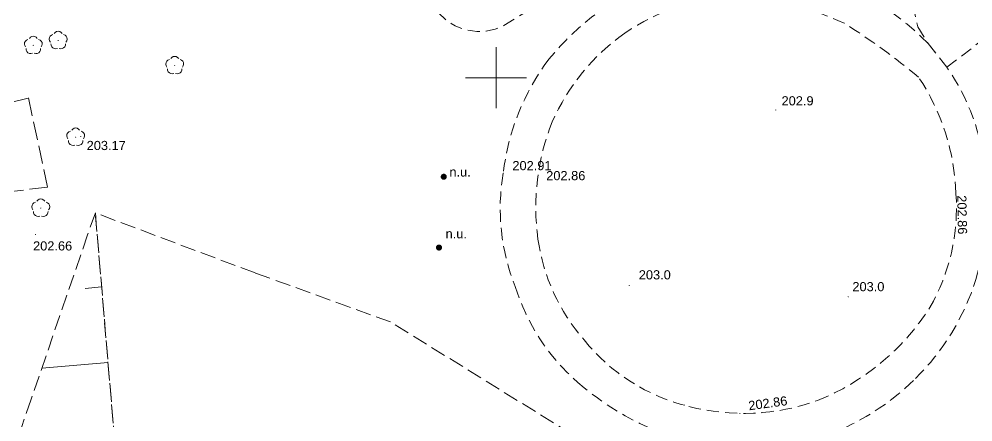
# Model space of a CAD drawing. Extents: x 0 to 7423283, y 0 to 5548300.
# Drawn here: x 7422210.9 to 7422289.1, y 5548021.8 to 5548054.8 of the extents above; entities that cross this region are included whole.
import ezdxf

# ---------------------------------------------------------------- set-up
doc = ezdxf.new("R2010")
doc.units = 0
for name, pattern in [('PRZER2-1', [3, 2, -1]), ('PRZER2_5-1', [3.5, 2.5, -1]), ('PRZER3-1', [4, 3, -1])]:
    doc.linetypes.add(name, pattern=pattern)
doc.layers.get('0').update_dxf_attribs({"linetype": 'CONTINUOUS', "lineweight": 13})
for name, color, linetype, lineweight in [('BUBZ02', 7, 'PRZER2_5-1', 18), ('KTCR02', 7, 'PRZER2-1', 18), ('KTPL01', 7, 'PRZER3-1', 18), ('RTPW01', 7, 'CONTINUOUS', 13), ('RTPW01_O', 7, 'CONTINUOUS', 13), ('RTPW02', 7, 'CONTINUOUS', 13), ('RTPW02_O', 7, 'CONTINUOUS', 13)]:
    doc.layers.add(name, color=color, linetype=linetype, lineweight=lineweight)
doc.layers.add('OBOP02', color=7, linetype='CONTINUOUS', lineweight=18, true_color=0x008000)
doc.layers.add('SUUS30_01', color=7, linetype='CONTINUOUS', true_color=0x0a0909)
doc.layers.add('SUUS30_01_O', color=7, linetype='CONTINUOUS', true_color=0x0a0909)
doc.styles.add('GEO-INFO', font='Arial')

# ---------------------------------------------------------------- blocks, each defined once
blk = doc.blocks.new('SPDLP')
blk.add_hatch(color=0).paths.add_polyline_path([(-0.09, 0), (-0.085595, -0.027812), (-0.072812, -0.052901), (-0.052901, -0.072812), (-0.027812, -0.085595), (0, -0.09), (0.027812, -0.085595), (0.052901, -0.072812), (0.072812, -0.052901), (0.085595, -0.027812), (0.09, 0), (0.085595, 0.027812), (0.072812, 0.052901), (0.052901, 0.072812), (0.027812, 0.085595), (0, 0.09), (-0.027812, 0.085595), (-0.052901, 0.072812), (-0.072812, 0.052901), (-0.085595, 0.027812)])
at = {"color": 0}
for points in [[(-1.292703, 0.137547), (-1.355024, 0.389802), (-1.327532, 0.648184), (-1.213525, 0.881678), (-1.026689, 1.062258), (-0.78945, 1.168249), (-0.530282, 1.186929)], [(-0.268652, 1.271938), (-0.048001, 1.40916), (0.20623, 1.462858), (0.463525, 1.426585), (0.693003, 1.304695), (0.867117, 1.11182), (0.964971, 0.871109)], [(1.126667, 0.648554), (1.325358, 0.481106), (1.454989, 0.255912), (1.5, 0), (1.454989, -0.255912), (1.325358, -0.481106), (1.126667, -0.648554)], [(-0.530282, -1.186929), (-0.78945, -1.168249), (-1.026689, -1.062258), (-1.213525, -0.881678), (-1.327532, -0.648184), (-1.355024, -0.389802), (-1.292703, -0.137547)], [(0.964971, -0.871109), (0.867117, -1.11182), (0.693003, -1.304695), (0.463525, -1.426585), (0.20623, -1.462858), (-0.048001, -1.40916), (-0.268652, -1.271938)]]:
    blk.add_lwpolyline(points, dxfattribs=at)
blk = doc.blocks.new('KOLO')
blk.add_hatch(color=0).paths.add_polyline_path([(0, 0.5), (-0.12941, 0.482963), (-0.25, 0.433013), (-0.353553, 0.353553), (-0.433013, 0.25), (-0.482963, 0.12941), (-0.5, 0), (-0.482963, -0.12941), (-0.433013, -0.25), (-0.353553, -0.353553), (-0.25, -0.433013), (-0.12941, -0.482963), (0, -0.5), (0.12941, -0.482963), (0.25, -0.433013), (0.353553, -0.353553), (0.433013, -0.25), (0.482963, -0.12941), (0.5, 0), (0.482963, 0.12941), (0.433013, 0.25), (0.353553, 0.353553), (0.25, 0.433013), (0.12941, 0.482963)])

msp = doc.modelspace()

# ---------------------------------------------------------------- linework, layer by layer
at = {"color": 7, "linetype": 'Continuous', "lineweight": 13, "elevation": 100, "flags": 128}
for points in [[(7422250, 5548047.5), (7422250, 5548052.5)], [(7422247.5, 5548050), (7422252.5, 5548050)]]:
    msp.add_lwpolyline(points, dxfattribs=at)
at = {"layer": 'BUBZ02', "color": 7, "linetype": 'PRZER2_5-1', "lineweight": 18, "ltscale": 0.5, "elevation": 10.14}
for points in [[(7422217.19, 5548038.93), (7422216.56, 5548037.14), (7422211.94, 5548023.67), (7422207.11, 5548009.57), (7422202.69, 5547996.84), (7422198.02, 5547983.7), (7422193.87, 5547971.88), (7422188.85, 5547958.13), (7422184.23, 5547945.35), (7422183.8, 5547941.31)], [(7422183.8, 5547941.31), (7422187.9, 5547944.1), (7422188.21, 5547945.61), (7422194.13, 5547949.8), (7422198.34, 5547952.39), (7422204.88, 5547956.42), (7422208.92, 5547958.65), (7422216.9, 5547963.21), (7422218.71, 5547964.06), (7422222.34, 5547978.11), (7422217.19, 5548038.93)], [(7422229.28, 5547974.85), (7422248.99, 5547993.88), (7422261.56, 5548003.29), (7422269.05, 5548007.89), (7422271.85, 5548008.5), (7422265.12, 5548015.27), (7422241.36, 5548029.99), (7422230.28, 5548034.01), (7422217.19, 5548038.93), (7422222.34, 5547978.11)]]:
    msp.add_lwpolyline(points, dxfattribs=at)
at = {"layer": 'BUBZ02', "color": 7, "linetype": 'Continuous', "lineweight": 18, "elevation": 10.14, "flags": 128}
for points in [[(7422217.704, 5548032.859), (7422216.359, 5548032.745)], [(7422218.228, 5548026.673), (7422212.813, 5548026.214)]]:
    msp.add_lwpolyline(points, dxfattribs=at)
at = {"layer": 'KTCR02', "color": 7, "linetype": 'PRZER2-1', "lineweight": 18, "ltscale": 0.5, "elevation": 10.18}
msp.add_lwpolyline([(7422245.19, 5548055.47, 0.359456), (7422250.64, 5548054.29), (7422266.36, 5548063.92)], format="xyb", dxfattribs=at)
for points in [[(7422286.92, 5548050.86), (7422285.39, 5548052.81, 0.141382), (7422274.56, 5548058.92, 0.157069), (7422263.28, 5548058.14, 0.126131), (7422254.33, 5548051.52, 0.133383), (7422250.59, 5548042.18, 0.138608), (7422251.57, 5548032.91, 0.140618), (7422256.71, 5548025.04, 0.122094), (7422266.23, 5548020.08, 0.109846), (7422275.6, 5548020.26, 0.130857), (7422284.34, 5548025.36, 0.123046), (7422289.29, 5548033.46, 0.096253), (7422290.05, 5548042.26, 0.131059)], [(7422287.66, 5548040.49, 0.140353), (7422284.59, 5548050.06, 0.033746), (7422278.52, 5548054.47, 0.098591), (7422269.63, 5548056.67, 0.140934), (7422260.55, 5548053.67, 0.135197), (7422254.6, 5548046.39, 0.129221), (7422253.43, 5548036.79, 0.145216), (7422257.21, 5548028.52, 0.165313), (7422265.8, 5548023.07, 0.150992), (7422276.32, 5548023.55, 0.157183), (7422285.52, 5548031.17, 0.149552)]]:
    msp.add_lwpolyline(points, format="xyb", close=True, dxfattribs=at)
msp.add_lwpolyline([(7422283.83, 5548057.44), (7422284.53, 5548054.17), (7422285.39, 5548052.81), (7422286.92, 5548050.86), (7422291.04, 5548054.04)], dxfattribs=at)
at = {"layer": 'KTPL01', "color": 7, "linetype": 'PRZER3-1', "lineweight": 18, "ltscale": 0.5, "elevation": 10.18}
msp.add_lwpolyline([(7422204.42, 5548046.51), (7422211.71, 5548048.35), (7422213.28, 5548041.05), (7422205.11, 5548040.03, 0.125971), (7422205.28, 5548042.58)], format="xyb", close=True, dxfattribs=at)

# ---------------------------------------------------------------- block references
at = {"layer": 'OBOP02', "color": 96, "lineweight": 18, "true_color": 0x008000, "xscale": 0.5, "yscale": 0.5, "rotation": 90}
for p in [(7422212.11, 5548052.66, 10.12), (7422214.15, 5548053.06, 10.12), (7422223.69, 5548051.01, 10.12), (7422215.58, 5548045.14, 10.12), (7422212.72, 5548039.32, 10.12)]:
    msp.add_blockref('SPDLP', p, dxfattribs=at)
at = {"layer": 'RTPW01', "color": 7, "lineweight": 13, "xscale": 0.09, "yscale": 0.09, "rotation": 90}
for p in [(7422272.91, 5548047.36, 10.2), (7422260.91, 5548032.97, 10.2), (7422278.84, 5548032.06, 10.2)]:
    msp.add_blockref('KOLO', p, dxfattribs=at)
at = {"layer": 'RTPW02', "color": 7, "lineweight": 13, "xscale": 0.09, "yscale": 0.09, "rotation": 90}
for p in [(7422216, 5548045.2, 10.2), (7422250.59, 5548042.18, 10.2), (7422253.36, 5548041.36, 10.2), (7422287.66, 5548040.49, 10.2), (7422212.3, 5548037.15, 10.2), (7422269.97, 5548022.5, 10.2)]:
    msp.add_blockref('KOLO', p, dxfattribs=at)
at = {"layer": 'SUUS30_01', "color": 18, "lineweight": 5, "true_color": 0x0a0909, "xscale": 0.5, "yscale": 0.5, "rotation": 90}
for p in [(7422245.72, 5548041.89, 10.24), (7422245.33, 5548036.09, 10.24)]:
    msp.add_blockref('KOLO', p, dxfattribs=at)

# ---------------------------------------------------------------- texts
at = {"layer": 'RTPW01_O', "color": 7, "linetype": 'Continuous', "lineweight": 0, "style": 'GEO-INFO'}
for s, p in [('202.9', (7422273.38, 5548047.74, 10.8)), ('203.0', (7422261.69, 5548033.48, 10.8)), ('203.0', (7422279.18, 5548032.51, 10.8))]:
    msp.add_text(s, height=0.75, rotation=359.99979, dxfattribs=at).set_placement(p)
at = {"layer": 'RTPW02_O', "color": 7, "linetype": 'Continuous', "lineweight": 0, "style": 'GEO-INFO'}
for s, rotation, p in [('203.17', 359.99979, (7422216.48, 5548044.08, 10.8)), ('202.86', 271.17715, (7422287.763, 5548040.367, 10.8)), ('202.66', 359.99979, (7422212.09, 5548035.85, 10.8)), ('202.86', 7.72909, (7422270.72, 5548022.75, 10.8))]:
    msp.add_text(s, height=0.75, rotation=rotation, dxfattribs=at).set_placement(p)
for s, p in [('202.91', (7422251.34, 5548042.43, 10.8)), ('202.86', (7422254.11, 5548041.61, 10.8))]:
    msp.add_text(s, height=0.75, dxfattribs=at).set_placement(p)
at = {"layer": 'SUUS30_01_O', "color": 18, "linetype": 'Continuous', "lineweight": 0, "true_color": 0x0a0909, "style": 'GEO-INFO'}
for p in [(7422246.18, 5548041.91, 10.8), (7422245.87, 5548036.85, 10.8)]:
    msp.add_text('n.u.', height=0.75, rotation=359.99979, dxfattribs=at).set_placement(p)

doc.saveas('drawing.dxf')
